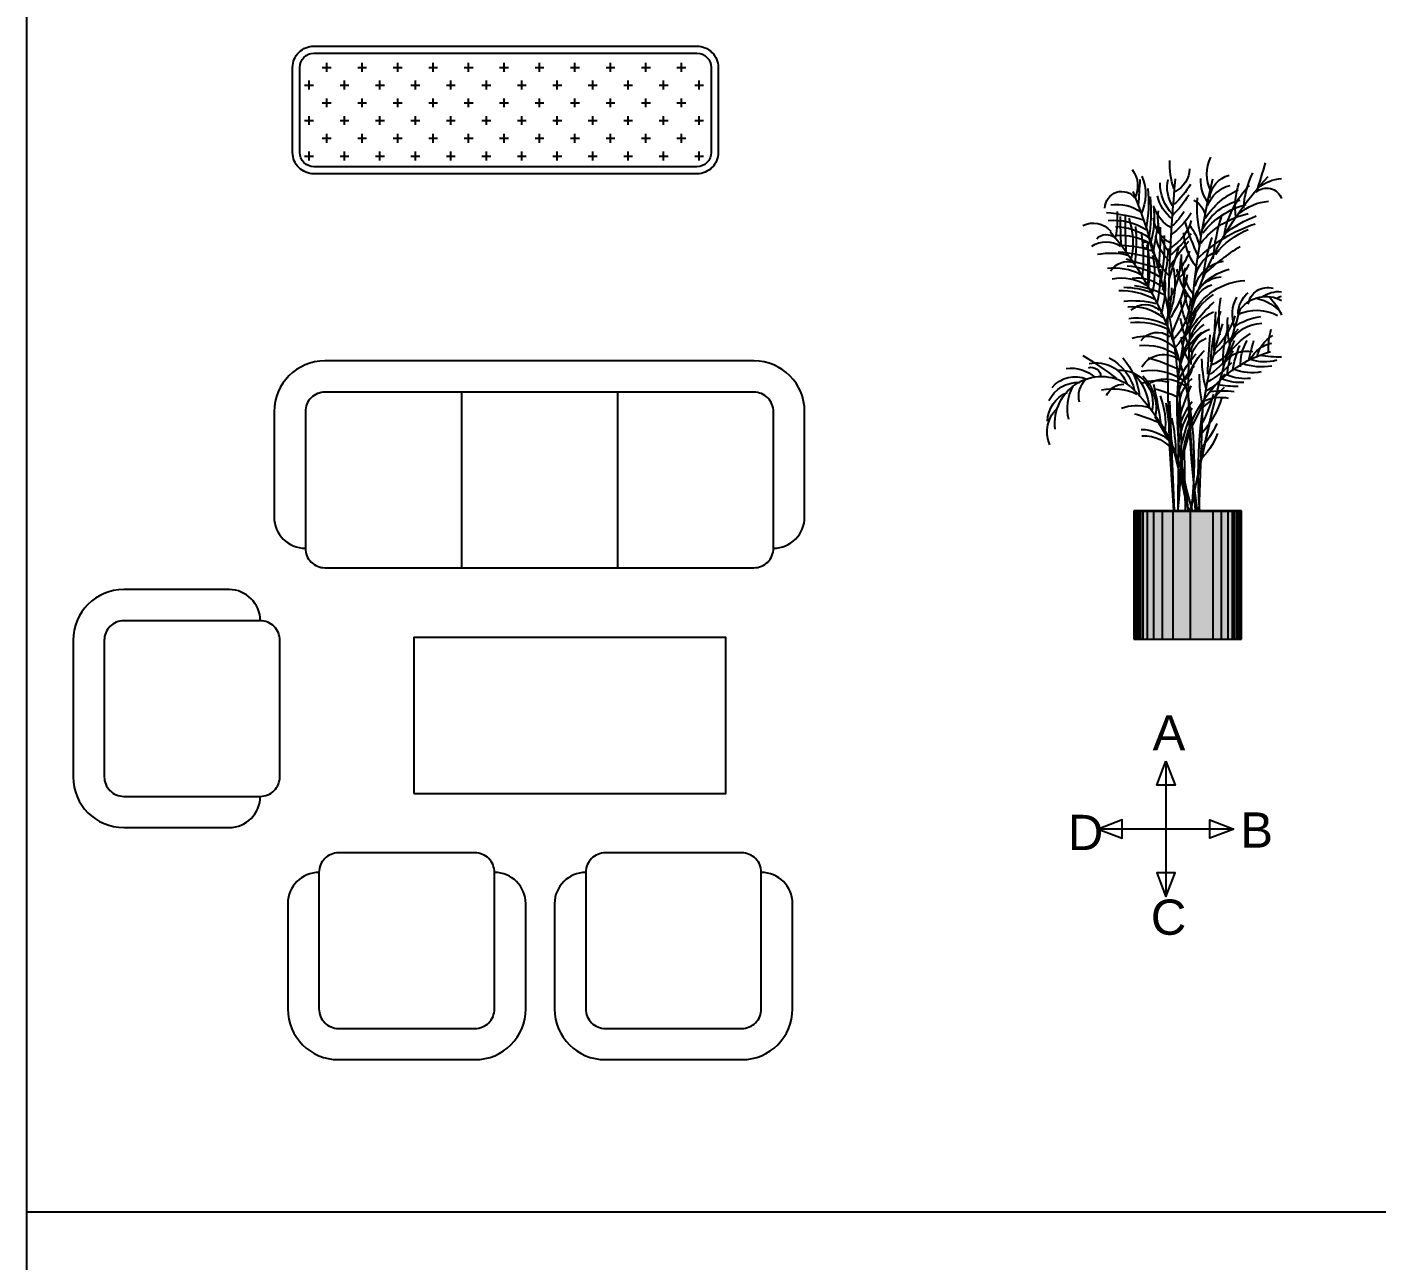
# Model space of a CAD drawing. Header units: inches. Extents: x -10949 to -5554, y -8625 to -6596.
# Drawn here: x -7116.6 to -6926.4, y -7823.1 to -7649.3 of the extents above; entities that cross this region are included whole.
import ezdxf

# ---------------------------------------------------------------- set-up
doc = ezdxf.new("R2010")
doc.units = ezdxf.units.IN
doc.layers.add('IEL-HATCH-002', color=7, linetype='Continuous')
doc.layers.add('PDF9_TEXT', color=7, linetype='Continuous', true_color=0xdadada)
doc.styles.add('PDF Arial', font='arial.ttf')

# ---------------------------------------------------------------- blocks, each defined once
blk = doc.blocks.new('rwg')
at = {"layer": 'IEL-HATCH-002', "true_color": 0xe4d6c8, "transparency": 33554687}
h = blk.add_hatch(dxfattribs=at)
h.set_pattern_fill('CROSS', color=254, scale=10)
h.set_pattern_definition([(0, (0, 0), (2.5, 2.5), [1.25, -3.75]), (90, (0.625, -0.625), (-2.5, 2.5), [1.25, -3.75])])
h.paths.add_polyline_path([(3306.8, 731.61, 0.414214), (3304.8, 733.61), (3250.8, 733.61, 0.414214), (3248.8, 731.61), (3248.8, 719.61, 0.414214), (3250.8, 717.61), (3304.8, 717.61, 0.414214), (3306.8, 719.61)])
for points in [[(3307.8, 731.61), (3307.8, 719.61, -0.414214), (3304.8, 716.61), (3250.8, 716.61, -0.414214), (3247.8, 719.61), (3247.8, 731.61, -0.414214), (3250.8, 734.61), (3304.8, 734.61, -0.414214)], [(3306.8, 731.61), (3306.8, 719.61, -0.414214), (3304.8, 717.61), (3250.8, 717.61, -0.414214), (3248.8, 719.61), (3248.8, 731.61, -0.414214), (3250.8, 733.61), (3304.8, 733.61, -0.414214)]]:
    blk.add_lwpolyline(points, format="xyb", close=True)
blk = doc.blocks.new('rthjr')
for p, q in [((3335.61, 665.8), (3275.11, 665.8)), ((3294.36, 661.4), (3294.36, 636.65)), ((3316.36, 661.4), (3316.36, 636.65)), ((3267.96, 658.65), (3267.96, 643.8)), ((3342.76, 643.8), (3342.76, 658.65))]:
    blk.add_line(p, q)
blk.add_lwpolyline([(3275.11, 636.65), (3335.61, 636.65, 0.414214), (3338.36, 639.4), (3338.36, 658.65, 0.414214), (3335.61, 661.4), (3275.11, 661.4, 0.414214), (3272.36, 658.65), (3272.36, 639.4, 0.414214)], format="xyb", close=True)
for centre, radius, start, end in [((3275.11, 658.65), 7.15, 90, 180), ((3335.61, 658.65), 7.15, 0, 90), ((3272.36, 643.8), 4.4, 180, 270), ((3338.36, 643.8), 4.4, 270, 0)]:
    blk.add_arc(centre, radius, start, end)
blk = doc.blocks.new('srht')
for p, q in [((3261.61, 633.57), (3246.76, 633.57)), ((3239.61, 626.42), (3239.61, 607.17)), ((3246.76, 600.02), (3261.61, 600.02))]:
    blk.add_line(p, q)
blk.add_lwpolyline([(3268.76, 607.17), (3268.76, 626.42, 0.414214), (3266.01, 629.17), (3246.76, 629.17, 0.414214), (3244.01, 626.42), (3244.01, 607.17, 0.414214), (3246.76, 604.42), (3266.01, 604.42, 0.414214)], format="xyb", close=True)
for centre, radius, start, end in [((3246.76, 626.42), 7.15, 90, 180), ((3261.61, 629.17), 4.4, 0, 90), ((3246.76, 607.17), 7.15, 180, 270), ((3261.61, 604.42), 4.4, 270, 0)]:
    blk.add_arc(centre, radius, start, end)
blk = doc.blocks.new('eee')
for p, q in [((3269.88, 589.3), (3269.88, 574.45)), ((3303.43, 574.45), (3303.43, 589.3)), ((3307.5, 589.3), (3307.5, 574.45)), ((3341.05, 574.45), (3341.05, 589.3)), ((3277.03, 567.3), (3296.28, 567.3)), ((3314.65, 567.3), (3333.9, 567.3))]:
    blk.add_line(p, q)
for points in [[(3296.28, 596.45), (3277.03, 596.45, 0.414214), (3274.28, 593.7), (3274.28, 574.45, 0.414214), (3277.03, 571.7), (3296.28, 571.7, 0.414214), (3299.03, 574.45), (3299.03, 593.7, 0.414214)], [(3333.9, 596.45), (3314.65, 596.45, 0.414214), (3311.9, 593.7), (3311.9, 574.45, 0.414214), (3314.65, 571.7), (3333.9, 571.7, 0.414214), (3336.65, 574.45), (3336.65, 593.7, 0.414214)]]:
    blk.add_lwpolyline(points, format="xyb", close=True)
for centre, radius, start, end in [((3274.28, 589.3), 4.4, 90, 180), ((3299.03, 589.3), 4.4, 0, 90), ((3311.9, 589.3), 4.4, 90, 180), ((3336.65, 589.3), 4.4, 0, 90), ((3277.03, 574.45), 7.15, 180, 270), ((3296.28, 574.45), 7.15, 270, 0), ((3314.65, 574.45), 7.15, 180, 270), ((3333.9, 574.45), 7.15, 270, 0)]:
    blk.add_arc(centre, radius, start, end)
blk = doc.blocks.new('SHRUB_E16')
at = {"color": 116, "true_color": 0x136734}
for p, q in [((235.8, 1436.7), (235.8, 1247.3)), ((-15.8, 699.3), (32.6, 601.1)), ((93.5, 700.9), (96.5, 211.3)), ((135.6, 719.6), (114.2, 211.3)), ((-62.6, 672.8), (40.9, 211.3)), ((-17.3, 686.8), (-0.9, 211.3)), ((43.5, 663.5), (16.8, 211.3)), ((202.7, 649.4), (118.4, 504.4)), ((37.3, 596.4), (66.9, 492)), ((118.4, 502.9), (47.3, 211.3)), ((66.9, 493.5), (63.2, 211.3))]:
    blk.add_line(p, q, dxfattribs=at)
for p, q in [((-198.8, -384.7), (-198.8, 211.3)), ((-198.8, 211.3), (-28.7, 211.3)), ((-198.8, 211.3), (301.2, 211.3)), ((-198.8, 210.3), (-28.7, 210.3)), ((-198.8, 210.3), (301.2, 210.3)), ((-198.8, 209.3), (301.2, 209.3)), ((-198.8, 208.3), (301.2, 208.3)), ((-197.8, -384.7), (-197.8, 211.3)), ((-194.8, -384.7), (-194.8, 211.3)), ((-191.8, -384.7), (-191.8, 211.3)), ((-186.8, -384.7), (-186.8, 211.3)), ((-181.8, -384.7), (-181.8, 211.3)), ((-176.8, -384.7), (-176.8, 211.3)), ((-166.8, -384.7), (-166.8, 211.3)), ((-156.8, -384.7), (-156.8, 211.3)), ((-136.8, -384.7), (-136.8, 211.3)), ((-106.8, -384.7), (-106.8, 211.3)), ((-66.8, -384.7), (-66.8, 211.3)), ((39.2, 211.3), (39.2, -384.7)), ((119.2, 211.3), (119.2, -384.7)), ((169.2, 211.3), (169.2, -384.7)), ((209.2, 211.3), (209.2, -384.7)), ((239.2, 211.3), (239.2, -384.7)), ((259.2, 211.3), (259.2, -384.7)), ((269.2, 211.3), (269.2, -384.7)), ((279.2, 211.3), (279.2, -384.7)), ((284.2, 211.3), (284.2, -384.7)), ((289.2, 211.3), (289.2, -384.7)), ((294.2, 211.3), (294.2, -384.7)), ((297.2, 211.3), (297.2, -384.7)), ((300.2, 211.3), (300.2, -384.7)), ((301.2, 211.3), (301.2, -384.7)), ((301.2, -384.7), (-198.8, -384.7))]:
    blk.add_line(p, q)
blk.add_circle((247.3, 1444.9), 14.2, dxfattribs=at)
for centre, radius, start, end in [((2189.6, 2521.7), 2593.5, 195.53629, 198.69059), ((-214.3, 1774.6), 175.9, 333.41938, 26.58062), ((-174.3, 1816.3), 308.5, 339.35614, 3.90135), ((-1493.3, 684.3), 1592.9, 342.72642, 42.67884), ((-627.2, 1596), 418.4, 2.89959, 26.06196), ((-174, 1650.9), 123, 6.30627, 74.46083), ((167.5, 1804.5), 125.8, 182.41944, 243.08675), ((461.4, 1681.3), 214.9, 157.13806, 205.35475), ((404.4, 1719.9), 121.5, 141.62515, 208.57132), ((-400, 1558.5), 196.1, 51.35337, 85.66264), ((-316.4, 1637), 72.9, 47.3696, 160.61028), ((-551.6, 1417.9), 438.6, 10.31519, 43.90793), ((-521.3, 1619.8), 351.6, 352.71158, 18.71662), ((-330.1, 1376.5), 356.4, 32.87537, 65.6361), ((-183.1, 1575.6), 151, 20.15412, 75.90968), ((-4047, 794.2), 4094.2, 351.81539, 13.53642), ((-184, 1745.5), 174.5, 322.01924, 2.6558), ((354.7, 1913.1), 367.6, 210.48853, 229.16186), ((3236, 526.2), 3154.7, 158.26617, 185.58936), ((-9199.1, 939.3), 9342.5, 355.5312, 4.99379), ((-15.6, 1711.5), 161.3, 328.57775, 13.64941), ((-33.3, 1734.4), 212.6, 316.93733, 359.95513), ((799.7, 1639.3), 567.3, 173.0877, 191.68813), ((-13782.8, 783.1), 14086.9, 3.45168, 3.93389), ((357.1, 1615.9), 78.1, 0.0437, 144.03938), ((-342.3, 1417), 232.3, 48.47717, 85.68614), ((-310.7, 1277.2), 367.1, 37.69505, 75.65862), ((-254.5, 1393.3), 267.6, 28.91559, 76.82762), ((70, 1563.8), 102.2, 118.21278, 170.67437), ((-596.3, 1627.6), 603.4, 346.4186, 3.49039), ((543.7, 1997.4), 592.2, 212.75603, 224.60222), ((16.6, 1709.7), 178, 306.33579, 348.16057), ((881.5, 1597.7), 660.3, 173.76512, 190.7301), ((376.7, 1454.1), 180, 79.83414, 127.4902), ((-475.8, 1044.2), 575.4, 51.81185, 68.7331), ((-314.5, 1208.3), 391.8, 38.92924, 77.58628), ((-931.7, 1310.2), 867.1, 4.68021, 18.51901), ((408.5, 1844.2), 450.8, 213.85244, 231.78013), ((253.9, 1699), 209.8, 207.93728, 231.04812), ((42.3, 1676), 173.1, 298.85012, 341.05), ((57.9, 1589.1), 153.1, 296.33479, 352.90248), ((-80.6, 1570.2), 269.7, 322.52709, 7.31565), ((593, 1572.3), 387.1, 171.81487, 198.13055), ((540.2, 586.2), 1017, 96.35919, 106.24525), ((649.5, 1456.4), 344.4, 160.71319, 192.27602), ((-2732, 1564.4), 3071.7, 357.11569, 0.39154), ((-1374.3, 1560.6), 1737, 356.15759, 0.5665), ((1031.9, 1583.5), 654.2, 178.49571, 188.89325), ((-478.8, 884.7), 693.8, 45.67292, 71.77509), ((-365.9, 1180.4), 363.3, 37.58543, 68.08286), ((243.5, 1382.2), 254.3, 142.10956, 167.16827), ((-970.6, 1851.8), 1074.9, 334.64547, 344.21735), ((1698.5, 434.3), 1677.4, 140.17933, 187.63972), ((246.1, 1620.2), 220.6, 196.17726, 238.15223), ((1901, 1491.9), 1722.1, 178.79363, 185.53211), ((24594, 6094.4), 24827, 190.55338, 190.88505), ((401.5, 1222.7), 309.7, 92.96225, 123.02288), ((392.1, 1286.7), 273.5, 84.15536, 122.72331), ((974.8, 1385.7), 717.7, 170.4118, 187.54044), ((1015.4, 1457.6), 725.3, 174.1156, 188.32418), ((490.2, 1440.8), 106.5, 63.13143, 140.12155), ((-997.1, 1173.7), 984, 6.89325, 18.18065), ((-218.4, 1517.8), 287.9, 322.9174, 356.78568), ((1223, 2545.9), 1585, 221.40541, 226.38475), ((-628.1, 876.7), 893.4, 31.04418, 41.04681), ((24.6, 1509.1), 175.3, 308.38877, 352.49979), ((-90.6, 1533.7), 324.3, 314.64992, 350.2128), ((1164.3, 1457.6), 1004.6, 178.14955, 190.17483), ((372.2, 962.1), 482.3, 91.1425, 109.19555), ((856.5, 1327.8), 627.7, 168.95886, 186.45811), ((365, 1207.3), 283.2, 86.62391, 118.7201), ((429.4, 1333), 126.5, 58.10597, 121.89403), ((429.4, 1433.8), 60.1, 43.00069, 131.79718), ((-672.8, 651.2), 921.9, 45.86256, 58.68075), ((-134.3, 1271), 152.2, 7.83993, 74.57045), ((-211.5, 1385.9), 291.5, 324.91847, 3.17153), ((375.5, 1541.5), 356, 200.38775, 212.77625), ((467.9, 1387), 384.1, 180.5677, 213.8057), ((-5041.9, -229.3), 5395.7, 16.28678, 17.94057), ((1766.3, 1553), 1629.9, 184.36459, 191.27498), ((1, 2357.7), 1034.1, 280.57303, 288.89481), ((432.5, 622), 793.9, 94.22362, 107.44244), ((606.8, 1315), 401.8, 168.0161, 194.37285), ((407.5, 1081.7), 326.5, 79.0465, 104.04811), ((-223.8, 1046.2), 299.2, 42.87451, 73.94591), ((-140.5, 1208.9), 163.6, 16.38083, 80.9613), ((-240.5, 1405.9), 348.5, 318.7921, 348.04754), ((-273.6, 1269.3), 342.1, 334.09785, 12.13085), ((217.6, 1429.3), 186.8, 202.96227, 227.51065), ((154.4, 1350.7), 70.6, 178.46335, 231.60107), ((498.1, 1263.6), 387.8, 168.45244, 202.97655), ((747.6, 1306.8), 569, 177.30873, 193.57839), ((355, 1031.7), 317.9, 94.12977, 122.71828), ((391.2, 1073.3), 266.1, 82.97742, 116.86099), ((329.8, 1274.4), 94.1, 33.23907, 107.47859), ((-233.5, 983.9), 298, 26.87405, 86.34564), ((-111.8, 1159.9), 137.4, 13.56439, 86.86183), ((-111.1, 1124.5), 145.3, 13.32888, 69.97616), ((594.8, 1401.3), 549.7, 189.89691, 212.20324), ((603.8, 1255.3), 448.1, 176.82621, 197.08857), ((343.4, 861.3), 398.5, 96.58987, 117.37049), ((286.2, 1107.5), 185.5, 82.89665, 128.13159), ((357, 1081.1), 211.2, 78.03759, 123.5161), ((-371.5, 1101.2), 128, 52.38032, 96.14922), ((-419.6, 1105.5), 108.7, 57.70996, 71.51585), ((-312.8, 1056.8), 149.7, 37.71971, 118.93107), ((-99.1, 990.3), 313.7, 137.42061, 155.78356), ((-223.2, 990.7), 212.4, 103.35935, 139.6754), ((-321, 1156.1), 91.9, 9.38076, 105.71356), ((-310.8, 1124.3), 127.8, 359.78404, 50.93605), ((-313.8, 1123.5), 157.3, 338.61834, 30.1863), ((-678.2, 1101.3), 583.3, 352.8058, 9.74236), ((-195.6, 1008.7), 242.2, 18.4689, 58.47739), ((323.5, 1204.1), 285.7, 182.35452, 224.07171), ((-274.6, 1225.9), 359.6, 331.6122, 355.25257), ((3467, 2461.4), 3634.1, 200.05449, 203.16136), ((661.7, 1252.8), 535.9, 180.74891, 198.18887), ((366.6, 877.5), 356.8, 89.41902, 116.7481), ((359.8, 822.6), 427.2, 91.67537, 108.92138), ((-269.5, 931.6), 210.8, 65.78472, 117.48727), ((-8055.9, -1275.1), 8226.6, 10.40953, 17.13283), ((-780.8, 885), 723.5, 1.37337, 20.54935), ((-2257.9, 952.6), 2185.2, 359.98246, 4.79128), ((-579, 622.5), 754.2, 30.77585, 47.84164), ((-144, 959.8), 190.7, 17.39255, 66.82467), ((302.2, 958), 201.7, 82.5951, 131.77946), ((248, 1077.2), 92.2, 45.2652, 134.7348), ((303.4, 781.6), 405.5, 83.7822, 105.01049), ((-296.9, 910.2), 171.7, 28.6934, 88.81393), ((-318.6, 857.3), 257.8, 54.07677, 83.20887), ((182.1, 1222.4), 366.1, 196.89587, 224.19812), ((-487.2, 1074), 353.1, 344.92417, 5.54388), ((-664.6, 906.3), 550.6, 356.97685, 18.02523), ((-2173.7, 381.6), 2175.4, 355.5106, 18.68892), ((-173.4, 870.9), 253.4, 12.20655, 54.29317), ((511, 1317.6), 532.5, 201.3565, 220.60522), ((-505.6, 1214.5), 599.6, 336.83019, 349.43218), ((284, 753.2), 333.9, 84.37241, 115.34563), ((287.4, 797.1), 309.7, 83.1301, 116.58795), ((-415.1, 896.2), 146.7, 11.40023, 60.95456), ((-709.7, 960.4), 385.2, 357.60727, 14.21472), ((-475.9, 677.3), 427.7, 36.16593, 56.66682), ((667.3, 1738.3), 1091.3, 218.77052, 227.57081), ((-4340.3, 668.2), 4301.7, 2.35579, 4.8007), ((-108.6, 917.1), 149.8, 11.9208, 66.9187), ((-79.3, 907.4), 114.7, 351.70159, 67.04763), ((-172, 828.9), 262.6, 8.55526, 53.40563), ((-160.2, 1035.1), 240.9, 328.69594, 355.64503), ((248.7, 820.7), 201.5, 72.53774, 131.78969), ((190.8, 944.2), 95.5, 36.90224, 126.84833), ((-366.8, 852.6), 140.1, 25.89093, 79.0081), ((-493.9, 402.8), 570.9, 340.39859, 73.72632), ((-1216, 712.7), 1002.4, 11.34612, 16.74475), ((-225.1, 829), 124.5, 36.73994, 102.17424), ((-408.6, 890.8), 213.9, 356.9309, 31.16061), ((-741.6, 754.5), 594.4, 10.24975, 22.1478), ((1.3, 1049.1), 172.4, 196.0134, 250.0748), ((264.9, 1270.8), 531.7, 216.84794, 233.19254), ((-511.8, 819.9), 378.6, 3.22294, 18.56176), ((-246.3, 736.6), 310.1, 23.50824, 44.95875), ((-308.2, 643.3), 436.3, 23.65377, 42.93109), ((249.5, 709.2), 270.6, 84.65068, 122.80403), ((-380.2, 1473.7), 548.9, 269.47868, 279.81485), ((-307.9, 1104.7), 202.4, 254.20654, 289.36911), ((-293.7, 1157), 277.7, 260.37876, 289.14154), ((144.3, 1159.7), 395.7, 221.31467, 241.88729), ((-530.6, 919.1), 515.2, 344.35048, 359.82487), ((-154.7, 693.7), 257, 9.1134, 47.52163), ((417.9, 205), 739, 104.20619, 116.88069), ((162.3, 819), 117.7, 30.89805, 129.38237), ((595.8, 711.3), 322.4, 139.3385, 174.53185), ((522.3, 716.8), 230.5, 117.43085, 166.98156), ((474.7, 746.1), 152.2, 77.44481, 159.568), ((1454.1, -577.2), 1766, 121.23543, 127.38862), ((498.2, 833.7), 43.9, 72.28137, 180.18837), ((-247, 1077.3), 225, 258.85834, 291.52252), ((-216, 1034.2), 209.7, 263.20277, 293.04624), ((-193.4, 1027.6), 221.4, 265.62699, 291.85353), ((99.9, 1006.8), 274.9, 216.04058, 241.62735), ((-780.3, 845.6), 776.3, 348.61517, 359.95662), ((103.3, 882.8), 73.3, 185.69494, 241.71942), ((-99.2, 685.8), 190.9, 357.39387, 47.24516), ((153.1, 685.4), 138.2, 52.8004, 129.74429), ((222.6, 594), 270, 80.50919, 123.81687), ((194.8, 601.4), 214.5, 71.1759, 105.35456), ((410, 687.4), 212.5, 135.09027, 192.11065), ((365.6, 711.4), 152.9, 86.8316, 194.42637), ((490.3, 667.6), 261.9, 137.33893, 176.23544), ((451.3, 618.4), 216.4, 352.6643, 128.29131), ((591.5, 711.7), 161.7, 81.76285, 133.10987), ((574.9, 700), 134.3, 38.7336, 114.5005), ((444.9, 742), 111.9, 346.19362, 45.71904), ((-214.9, 1780.9), 993.6, 271.80895, 277.33416), ((-110.9, 392.1), 376.6, 81.83832, 98.16168), ((663, 1531.7), 1081.7, 223.72927, 230.88959), ((514.1, 905.8), 602.6, 194.64764, 209.99139), ((-911.3, 364.1), 1037.7, 14.05209, 24.32973), ((892.7, 172.3), 843, 133.06341, 177.34915), ((356.5, 178.3), 618.8, 104.37746, 114.90488), ((2113.6, 357.8), 1954.2, 166.9452, 172.63236), ((397.4, 513), 264.9, 78.44664, 114.80946), ((348.2, 713.6), 85.7, 22.0995, 90.55773), ((560.8, 658.2), 148.9, 25.76958, 92.79336), ((395.4, 686.7), 214.1, 346.07724, 28.18463), ((551.3, 622), 151.3, 2.07904, 66.83509), ((-101.4, 568.1), 170.2, 65.46641, 102.31207), ((307.3, 856.2), 430.9, 195.89046, 222.25194), ((-312.9, 471), 423.6, 17.30353, 35.85729), ((27319.8, -3495.2), 27491, 171.19806, 171.62441), ((524.6, 612.3), 370.2, 158.86762, 185.93293), ((289.6, 485.5), 214.5, 71.1759, 105.35456), ((548.9, 577.8), 154.7, 336.77618, 47.7708), ((-266.4, 484.7), 360.1, 6.3481, 34.49654), ((-1104.3, 224.9), 1219.5, 12.19604, 20.99879), ((880.5, 471.9), 773.8, 167.24469, 180.06661), ((451.4, 62.4), 618.8, 104.37746, 114.90488), ((223.9, 686.8), 333, 200.48663, 227.7036), ((295.7, 777.5), 412.8, 203.0235, 222.66715), ((267.6, 403.8), 185.6, 90.13921, 134.59376), ((251, 399.3), 160, 85.60053, 148.66789)]:
    blk.add_arc(centre, radius, start, end, dxfattribs=at)
blk = doc.blocks.new('A$C09B9674D')
at = {"xscale": 0.5, "yscale": 0.5, "zscale": 0.5}
blk.add_blockref('SHRUB_E16', (192.6, 192.3), dxfattribs=at)
blk = doc.blocks.new('FGJHGJ')
at = {"true_color": 0xc2a384, "transparency": 33554687}
h = blk.add_hatch(color=33, dxfattribs=at)
h.dxf.hatch_style = 1
h.paths.add_polyline_path([(61115.79, -3280.23), (61115.71, -3280.23), (61115.71, -3295.59), (61115.79, -3295.59)])
h = blk.add_hatch(color=33, dxfattribs=at)
h.dxf.hatch_style = 1
h.paths.add_polyline_path([(61115.87, -3280.23), (61115.79, -3280.23), (61115.79, -3295.59), (61115.87, -3295.59)])
h = blk.add_hatch(color=33, dxfattribs=at)
h.dxf.hatch_style = 1
h.paths.add_polyline_path([(61116, -3280.23), (61115.87, -3280.23), (61115.87, -3295.59), (61116, -3295.59)])
h = blk.add_hatch(color=33, dxfattribs=at)
h.dxf.hatch_style = 1
h.paths.add_polyline_path([(61116.12, -3280.23), (61116, -3280.23), (61116, -3295.59), (61116.12, -3295.59)])
h = blk.add_hatch(color=33, dxfattribs=at)
h.dxf.hatch_style = 1
h.paths.add_polyline_path([(61116.25, -3280.23), (61116.12, -3280.23), (61116.12, -3295.59), (61116.25, -3295.59)])
h = blk.add_hatch(color=33, dxfattribs=at)
h.dxf.hatch_style = 1
h.paths.add_polyline_path([(61116.51, -3280.23), (61116.25, -3280.23), (61116.25, -3295.59), (61116.51, -3295.59)])
h = blk.add_hatch(color=33, dxfattribs=at)
h.dxf.hatch_style = 1
h.paths.add_polyline_path([(61116.77, -3280.23), (61116.51, -3280.23), (61116.51, -3295.59), (61116.77, -3295.59)])
h = blk.add_hatch(color=33, dxfattribs=at)
h.dxf.hatch_style = 1
h.paths.add_polyline_path([(61116.77, -3295.59), (61117.29, -3295.59), (61117.29, -3280.23), (61116.77, -3280.23)])
h = blk.add_hatch(color=33, dxfattribs=at)
h.dxf.hatch_style = 1
h.paths.add_polyline_path([(61117.29, -3295.59), (61118.07, -3295.59), (61118.07, -3280.23), (61117.29, -3280.23)])
h = blk.add_hatch(color=33, dxfattribs=at)
h.dxf.hatch_style = 1
h.paths.add_polyline_path([(61119.1, -3280.23), (61118.07, -3280.23), (61118.07, -3295.59), (61119.1, -3295.59)])
at = {"transparency": 33554687}
h = blk.add_hatch(color=35, dxfattribs=at)
h.dxf.hatch_style = 1
h.paths.add_polyline_path([(61121.85, -3280.23), (61119.1, -3280.23), (61119.1, -3295.59), (61121.85, -3295.59)])
at = {"true_color": 0xc2a384, "transparency": 33554687}
h = blk.add_hatch(color=33, dxfattribs=at)
h.dxf.hatch_style = 1
h.paths.add_polyline_path([(61123.92, -3280.23), (61121.85, -3280.23), (61121.85, -3295.59), (61123.92, -3295.59)])
h = blk.add_hatch(color=33, dxfattribs=at)
h.dxf.hatch_style = 1
h.paths.add_polyline_path([(61123.92, -3295.59), (61125.22, -3295.59), (61125.22, -3280.23), (61123.92, -3280.23)])
h = blk.add_hatch(color=33, dxfattribs=at)
h.dxf.hatch_style = 1
h.paths.add_polyline_path([(61125.22, -3295.59), (61126.25, -3295.59), (61126.25, -3280.23), (61125.22, -3280.23)])
h = blk.add_hatch(color=33, dxfattribs=at)
h.dxf.hatch_style = 1
h.paths.add_polyline_path([(61127.03, -3280.23), (61126.25, -3280.23), (61126.25, -3295.59), (61127.03, -3295.59)])
h = blk.add_hatch(color=33, dxfattribs=at)
h.dxf.hatch_style = 1
h.paths.add_polyline_path([(61127.55, -3280.23), (61127.03, -3280.23), (61127.03, -3295.59), (61127.55, -3295.59)])
h = blk.add_hatch(color=33, dxfattribs=at)
h.dxf.hatch_style = 1
h.paths.add_polyline_path([(61127.81, -3280.23), (61127.55, -3280.23), (61127.55, -3295.59), (61127.81, -3295.59)])
h = blk.add_hatch(color=33, dxfattribs=at)
h.dxf.hatch_style = 1
h.paths.add_polyline_path([(61128.07, -3280.23), (61127.81, -3280.23), (61127.81, -3295.59), (61128.07, -3295.59)])
h = blk.add_hatch(color=33, dxfattribs=at)
h.dxf.hatch_style = 1
h.paths.add_polyline_path([(61128.2, -3280.23), (61128.07, -3280.23), (61128.07, -3295.59), (61128.2, -3295.59)])
h = blk.add_hatch(color=33, dxfattribs=at)
h.dxf.hatch_style = 1
h.paths.add_polyline_path([(61128.33, -3280.23), (61128.2, -3280.23), (61128.2, -3295.59), (61128.33, -3295.59)])
h = blk.add_hatch(color=33, dxfattribs=at)
h.dxf.hatch_style = 1
h.paths.add_polyline_path([(61128.46, -3280.23), (61128.33, -3280.23), (61128.33, -3295.59), (61128.46, -3295.59)])
h = blk.add_hatch(color=33, dxfattribs=at)
h.dxf.hatch_style = 1
h.paths.add_polyline_path([(61128.53, -3280.23), (61128.46, -3280.23), (61128.46, -3295.59), (61128.53, -3295.59)])
h = blk.add_hatch(color=33, dxfattribs=at)
h.dxf.hatch_style = 1
h.paths.add_polyline_path([(61128.61, -3280.23), (61128.53, -3280.23), (61128.53, -3295.59), (61128.61, -3295.59)])
at = {"color": 33, "true_color": 0xc2a384, "transparency": 33554687, "xscale": 0.05181524624133003, "yscale": 0.05181524624133003, "zscale": 0.05181524624133003}
blk.add_blockref('A$C09B9674D', (61110.86, -3295.59), dxfattribs=at)
blk = doc.blocks.new('RGE')
for p, q in [((13927.49, 4640.67), (13927.49, 4613.06)), ((13941.3, 4626.86), (13913.68, 4626.86))]:
    blk.add_line(p, q)
for points in [[(13927.49, 4640.67), (13929.37, 4635.81), (13927.49, 4635.81), (13925.61, 4635.81)], [(13913.68, 4626.86), (13918.54, 4624.98), (13918.54, 4626.86), (13918.54, 4628.74)], [(13941.3, 4626.86), (13936.44, 4624.98), (13936.44, 4626.86), (13936.44, 4628.74)], [(13927.49, 4613.06), (13929.37, 4617.92), (13927.49, 4617.92), (13925.61, 4617.92)]]:
    blk.add_lwpolyline(points, close=True)
at = {"layer": 'PDF9_TEXT', "color": 240, "true_color": 0xe90039, "char_height": 7.1792, "attachment_point": 7, "style": 'PDF Arial'}
for s, insert in [('{\\C256;\\c0;A}', (13924.75, 4642.89)), ('{\\C256;\\c0;D}', (13907.48, 4622.58)), ('{\\C256;\\c0;B}', (13942.63, 4623.07)), ('{\\C256;\\c0;C}', (13924.39, 4605.21))]:
    blk.add_mtext(s, dxfattribs=dict(at, insert=insert))

msp = doc.modelspace()

# ---------------------------------------------------------------- linework, layer by layer
msp.add_line((-7116.64, -7816.34), (-6131.78, -7816.34))
for points in [[(-7116.64, -7553.27), (-5553.9, -7553.27), (-5553.9, -8591.05), (-7116.64, -8591.05)], [(-7062.1, -7757.36), (-7018.1, -7757.36), (-7018.1, -7735.36), (-7062.1, -7735.36)]]:
    msp.add_lwpolyline(points, close=True)

# ---------------------------------------------------------------- block references
for name, p in [('rwg', (-10326.98, -8386.62)), ('rthjr', (-10349.75, -8362.19)), ('srht', (-10349.75, -8362.19)), ('eee', (-10349.75, -8362.19))]:
    msp.add_blockref(name, p)
at = {"color": 18, "lineweight": 0, "true_color": 0x000000, "xscale": -1.171903951994108, "yscale": 1.171903951994108, "zscale": 1.171903951994108}
msp.add_blockref('FGJHGJ', (64676.31, -3873.49), dxfattribs=at)
at = {"xscale": 0.6916268008371703, "yscale": 0.6916268008371703, "zscale": 0.6916268008371703}
msp.add_blockref('RGE', (-16588.67, -10962.44), dxfattribs=at)

doc.saveas('drawing.dxf')
